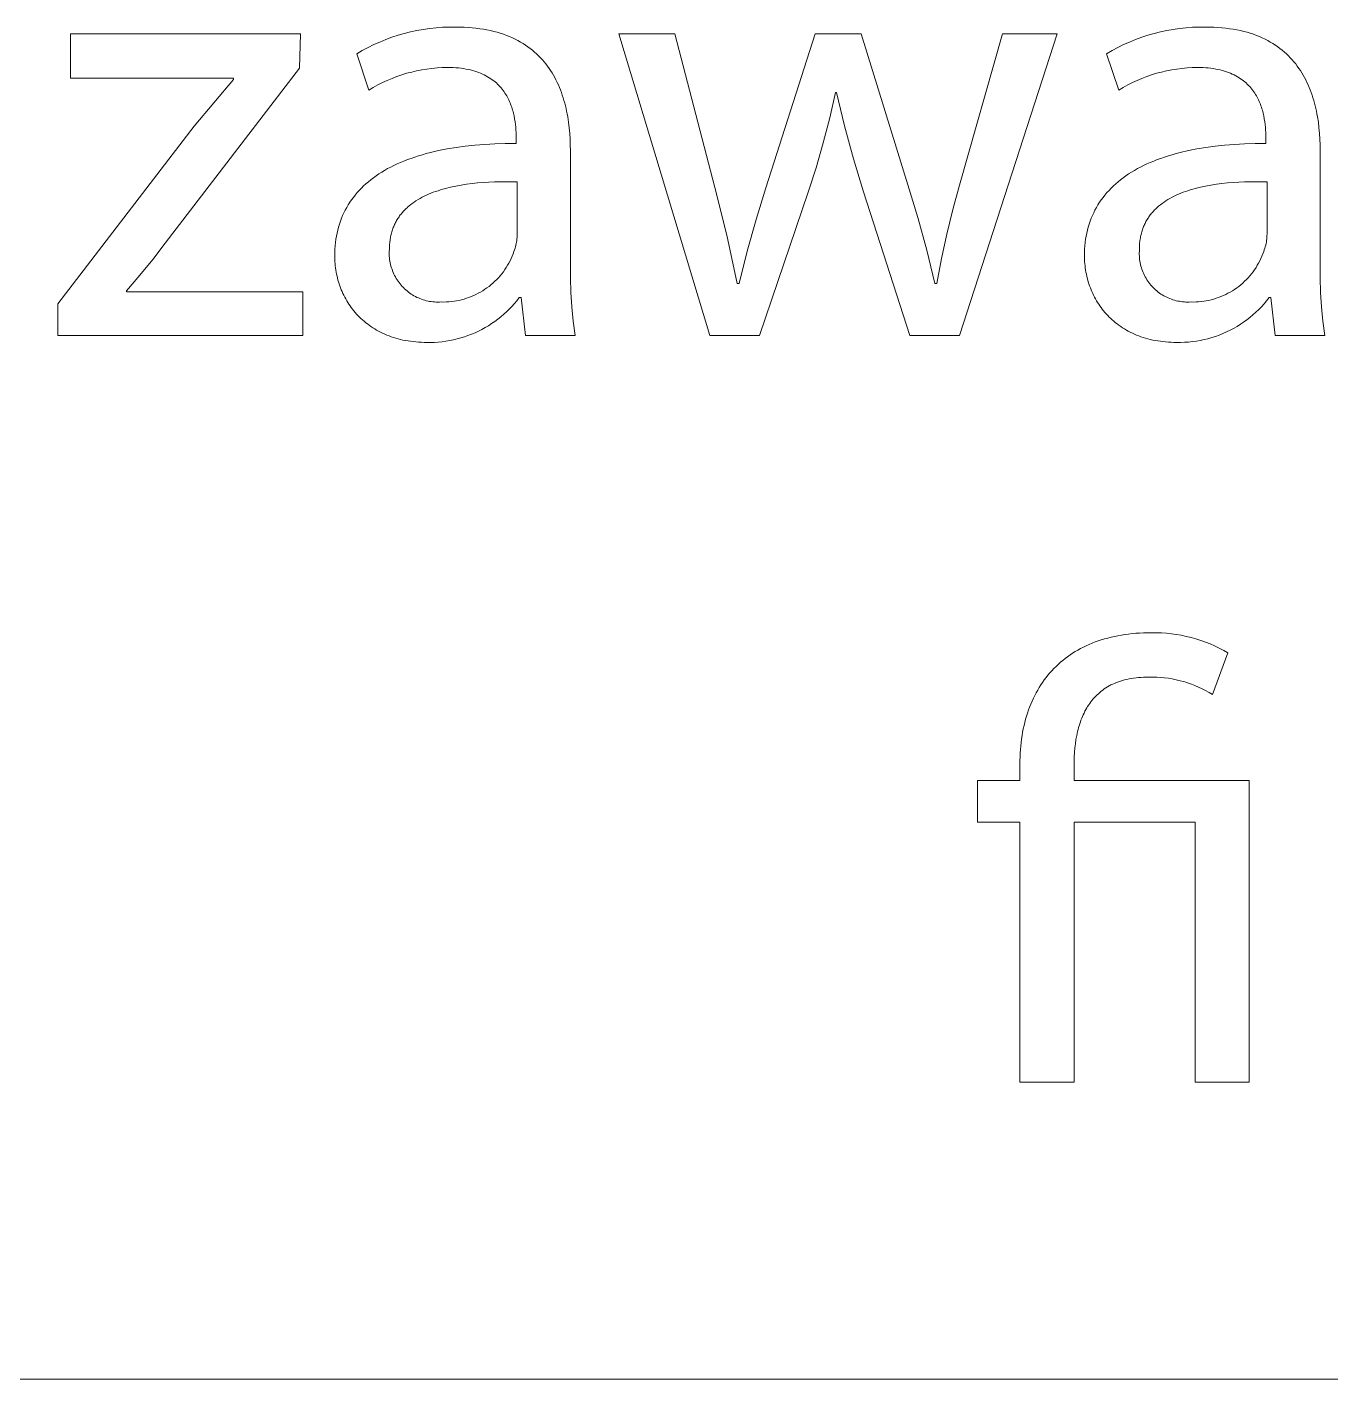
# Model space of a CAD drawing. Header units: millimetres. Extents: x 4001 to 9794, y -321 to 3726.
# Drawn here: x 8173.6 to 8295, y -321.4 to -195.6 of the extents above; entities that cross this region are included whole.
import ezdxf

# ---------------------------------------------------------------- set-up
doc = ezdxf.new("R2010")
doc.units = ezdxf.units.MM
doc.header["$MEASUREMENT"] = 0
doc.layers.add('Domyślny', color=7, linetype='Continuous', true_color=0x000000)

msp = doc.modelspace()

# ---------------------------------------------------------------- linework, layer by layer
at = {"layer": 'Domyślny', "color": 18, "lineweight": 15, "true_color": 0x000000}
for p, q in [((8208.73, -196.23), (8209.31, -196.09)), ((8209.31, -196.09), (8209.9, -195.96)), ((8209.9, -195.96), (8210.5, -195.85)), ((8210.5, -195.85), (8211.1, -195.77)), ((8211.1, -195.77), (8211.7, -195.7)), ((8211.7, -195.7), (8212.3, -195.66)), ((8212.3, -195.66), (8212.9, -195.64)), ((8212.9, -195.64), (8213.5, -195.64)), ((8213.5, -195.64), (8213.9, -195.64)), ((8213.9, -195.64), (8214.29, -195.65)), ((8214.29, -195.65), (8214.67, -195.67)), ((8214.67, -195.67), (8215.04, -195.7)), ((8215.04, -195.7), (8215.4, -195.74)), ((8215.4, -195.74), (8215.75, -195.79)), ((8215.75, -195.79), (8216.09, -195.84)), ((8216.09, -195.84), (8216.42, -195.9)), ((8216.42, -195.9), (8216.75, -195.97)), ((8216.75, -195.97), (8217.06, -196.04)), ((8217.06, -196.04), (8217.37, -196.12)), ((8217.37, -196.12), (8217.67, -196.21)), ((8278.51, -196.24), (8279.1, -196.09)), ((8279.1, -196.09), (8279.69, -195.96)), ((8279.69, -195.96), (8280.29, -195.86)), ((8280.29, -195.86), (8280.89, -195.77)), ((8280.89, -195.77), (8281.49, -195.71)), ((8281.49, -195.71), (8282.09, -195.66)), ((8282.09, -195.66), (8282.69, -195.64)), ((8282.69, -195.64), (8283.3, -195.64)), ((8283.3, -195.64), (8283.7, -195.64)), ((8283.7, -195.64), (8284.08, -195.65)), ((8284.08, -195.65), (8284.46, -195.67)), ((8284.46, -195.67), (8284.83, -195.7)), ((8284.83, -195.7), (8285.19, -195.74)), ((8285.19, -195.74), (8285.54, -195.79)), ((8285.54, -195.79), (8285.88, -195.84)), ((8285.88, -195.84), (8286.22, -195.9)), ((8286.22, -195.9), (8286.54, -195.97)), ((8286.54, -195.97), (8286.86, -196.04)), ((8286.86, -196.04), (8287.16, -196.12)), ((8287.16, -196.12), (8287.46, -196.21)), ((8177.67, -200.38), (8177.67, -196.27)), ((8177.67, -196.27), (8199.06, -196.27)), ((8199.06, -196.27), (8198.98, -199.47)), ((8205.36, -197.54), (8205.9, -197.27)), ((8205.9, -197.27), (8206.45, -197.03)), ((8206.45, -197.03), (8207.01, -196.8)), ((8207.01, -196.8), (8207.58, -196.59)), ((8207.58, -196.59), (8208.15, -196.4)), ((8208.15, -196.4), (8208.73, -196.23)), ((8217.67, -196.21), (8217.96, -196.31)), ((8217.96, -196.31), (8218.24, -196.41)), ((8218.24, -196.41), (8218.52, -196.52)), ((8218.52, -196.52), (8218.79, -196.64)), ((8218.79, -196.64), (8219.05, -196.76)), ((8219.05, -196.76), (8219.3, -196.89)), ((8219.3, -196.89), (8219.54, -197.03)), ((8219.54, -197.03), (8219.78, -197.17)), ((8219.78, -197.17), (8220.01, -197.31)), ((8220.01, -197.31), (8220.23, -197.47)), ((8237.17, -224.34), (8228.7, -196.27)), ((8228.7, -196.27), (8233.91, -196.27)), ((8233.91, -196.27), (8237.63, -210.55)), ((8242.38, -210.59), (8246.97, -196.27)), ((8246.97, -196.27), (8251.25, -196.27)), ((8251.25, -196.27), (8255.61, -210.32)), ((8260.41, -210.36), (8264.42, -196.27)), ((8269.48, -196.27), (8260.41, -224.34)), ((8264.42, -196.27), (8269.48, -196.27)), ((8275.14, -197.54), (8275.68, -197.27)), ((8275.68, -197.27), (8276.23, -197.03)), ((8276.23, -197.03), (8276.79, -196.8)), ((8276.79, -196.8), (8277.36, -196.59)), ((8277.36, -196.59), (8277.93, -196.4)), ((8277.93, -196.4), (8278.51, -196.24)), ((8287.46, -196.21), (8287.75, -196.31)), ((8287.75, -196.31), (8288.04, -196.41)), ((8288.04, -196.41), (8288.31, -196.52)), ((8288.31, -196.52), (8288.58, -196.64)), ((8288.58, -196.64), (8288.84, -196.76)), ((8288.84, -196.76), (8289.09, -196.89)), ((8289.09, -196.89), (8289.33, -197.03)), ((8289.33, -197.03), (8289.57, -197.17)), ((8289.57, -197.17), (8289.8, -197.31)), ((8289.8, -197.31), (8290.02, -197.47)), ((8204.3, -198.12), (8204.82, -197.82)), ((8205.44, -201.5), (8204.3, -198.12)), ((8204.82, -197.82), (8205.36, -197.54)), ((8220.23, -197.47), (8220.44, -197.62)), ((8220.44, -197.62), (8220.65, -197.79)), ((8220.65, -197.79), (8220.85, -197.96)), ((8220.85, -197.96), (8221.04, -198.13)), ((8221.04, -198.13), (8221.23, -198.31)), ((8221.23, -198.31), (8221.41, -198.49)), ((8221.41, -198.49), (8221.58, -198.68)), ((8221.58, -198.68), (8221.75, -198.87)), ((8274.08, -198.12), (8274.6, -197.82)), ((8275.24, -201.5), (8274.08, -198.12)), ((8274.6, -197.82), (8275.14, -197.54)), ((8290.02, -197.47), (8290.23, -197.62)), ((8290.23, -197.62), (8290.44, -197.79)), ((8290.44, -197.79), (8290.64, -197.96)), ((8290.64, -197.96), (8290.83, -198.13)), ((8290.83, -198.13), (8291.02, -198.31)), ((8291.02, -198.31), (8291.19, -198.49)), ((8291.19, -198.49), (8291.37, -198.68)), ((8291.37, -198.68), (8291.53, -198.87)), ((8198.98, -199.47), (8186.48, -215.75)), ((8208.95, -199.94), (8208.49, -200.08)), ((8209.42, -199.82), (8208.95, -199.94)), ((8209.88, -199.71), (8209.42, -199.82)), ((8210.36, -199.62), (8209.88, -199.71)), ((8210.83, -199.54), (8210.36, -199.62)), ((8211.31, -199.48), (8210.83, -199.54)), ((8211.79, -199.44), (8211.31, -199.48)), ((8212.27, -199.41), (8211.79, -199.44)), ((8212.75, -199.4), (8212.27, -199.41)), ((8213.02, -199.4), (8212.75, -199.4)), ((8213.28, -199.41), (8213.02, -199.4)), ((8213.53, -199.42), (8213.28, -199.41)), ((8213.77, -199.44), (8213.53, -199.42)), ((8214.01, -199.47), (8213.77, -199.44)), ((8214.24, -199.5), (8214.01, -199.47)), ((8214.46, -199.54), (8214.24, -199.5)), ((8214.68, -199.58), (8214.46, -199.54)), ((8214.89, -199.63), (8214.68, -199.58)), ((8215.09, -199.68), (8214.89, -199.63)), ((8215.29, -199.74), (8215.09, -199.68)), ((8215.48, -199.8), (8215.29, -199.74)), ((8215.66, -199.86), (8215.48, -199.8)), ((8215.84, -199.93), (8215.66, -199.86)), ((8216.01, -200.01), (8215.84, -199.93)), ((8221.75, -198.87), (8221.91, -199.07)), ((8221.91, -199.07), (8222.06, -199.27)), ((8222.06, -199.27), (8222.21, -199.48)), ((8222.21, -199.48), (8222.35, -199.69)), ((8222.35, -199.69), (8222.48, -199.9)), ((8222.48, -199.9), (8222.61, -200.12)), ((8278.75, -199.94), (8278.28, -200.08)), ((8279.21, -199.82), (8278.75, -199.94)), ((8279.68, -199.71), (8279.21, -199.82)), ((8280.15, -199.61), (8279.68, -199.71)), ((8280.63, -199.54), (8280.15, -199.61)), ((8281.1, -199.48), (8280.63, -199.54)), ((8281.58, -199.43), (8281.1, -199.48)), ((8282.06, -199.41), (8281.58, -199.43)), ((8282.55, -199.4), (8282.06, -199.41)), ((8282.81, -199.4), (8282.55, -199.4)), ((8283.07, -199.41), (8282.81, -199.4)), ((8283.32, -199.42), (8283.07, -199.41)), ((8283.56, -199.44), (8283.32, -199.42)), ((8283.8, -199.47), (8283.56, -199.44)), ((8284.03, -199.5), (8283.8, -199.47)), ((8284.25, -199.54), (8284.03, -199.5)), ((8284.46, -199.58), (8284.25, -199.54)), ((8284.67, -199.63), (8284.46, -199.58)), ((8284.88, -199.68), (8284.67, -199.63)), ((8285.07, -199.74), (8284.88, -199.68)), ((8285.26, -199.8), (8285.07, -199.74)), ((8285.44, -199.86), (8285.26, -199.8)), ((8285.62, -199.93), (8285.44, -199.86)), ((8285.79, -200.01), (8285.62, -199.93)), ((8291.53, -198.87), (8291.69, -199.07)), ((8291.69, -199.07), (8291.84, -199.27)), ((8291.84, -199.27), (8291.99, -199.48)), ((8291.99, -199.48), (8292.13, -199.69)), ((8292.13, -199.69), (8292.27, -199.9)), ((8292.27, -199.9), (8292.39, -200.12)), ((8192.85, -200.38), (8177.67, -200.38)), ((8189.18, -204.87), (8192.85, -200.51)), ((8192.85, -200.51), (8192.85, -200.38)), ((8206.28, -201.02), (8205.85, -201.25)), ((8206.71, -200.8), (8206.28, -201.02)), ((8207.14, -200.6), (8206.71, -200.8)), ((8207.59, -200.41), (8207.14, -200.6)), ((8208.04, -200.24), (8207.59, -200.41)), ((8208.49, -200.08), (8208.04, -200.24)), ((8216.17, -200.09), (8216.01, -200.01)), ((8216.33, -200.17), (8216.17, -200.09)), ((8216.49, -200.26), (8216.33, -200.17)), ((8216.64, -200.35), (8216.49, -200.26)), ((8216.78, -200.44), (8216.64, -200.35)), ((8216.92, -200.54), (8216.78, -200.44)), ((8217.05, -200.63), (8216.92, -200.54)), ((8217.18, -200.74), (8217.05, -200.63)), ((8217.3, -200.84), (8217.18, -200.74)), ((8217.41, -200.95), (8217.3, -200.84)), ((8217.53, -201.06), (8217.41, -200.95)), ((8217.63, -201.18), (8217.53, -201.06)), ((8217.74, -201.29), (8217.63, -201.18)), ((8222.61, -200.12), (8222.73, -200.34)), ((8222.73, -200.34), (8222.85, -200.56)), ((8222.85, -200.56), (8222.96, -200.79)), ((8222.96, -200.79), (8223.07, -201.02)), ((8223.07, -201.02), (8223.17, -201.25)), ((8276.07, -201.02), (8275.65, -201.25)), ((8276.5, -200.8), (8276.07, -201.02)), ((8276.94, -200.6), (8276.5, -200.8)), ((8277.38, -200.41), (8276.94, -200.6)), ((8277.83, -200.24), (8277.38, -200.41)), ((8278.28, -200.08), (8277.83, -200.24)), ((8285.96, -200.09), (8285.79, -200.01)), ((8286.12, -200.17), (8285.96, -200.09)), ((8286.27, -200.26), (8286.12, -200.17)), ((8286.42, -200.35), (8286.27, -200.26)), ((8286.56, -200.44), (8286.42, -200.35)), ((8286.7, -200.54), (8286.56, -200.44)), ((8286.83, -200.63), (8286.7, -200.54)), ((8286.96, -200.74), (8286.83, -200.63)), ((8287.08, -200.84), (8286.96, -200.74)), ((8287.19, -200.95), (8287.08, -200.84)), ((8287.31, -201.06), (8287.19, -200.95)), ((8287.41, -201.18), (8287.31, -201.06)), ((8287.51, -201.29), (8287.41, -201.18)), ((8292.39, -200.12), (8292.52, -200.34)), ((8292.52, -200.34), (8292.63, -200.56)), ((8292.63, -200.56), (8292.74, -200.79)), ((8292.74, -200.79), (8292.85, -201.02)), ((8292.85, -201.02), (8292.95, -201.25)), ((8205.85, -201.25), (8205.44, -201.5)), ((8217.83, -201.41), (8217.74, -201.29)), ((8217.93, -201.53), (8217.83, -201.41)), ((8218.02, -201.66), (8217.93, -201.53)), ((8218.1, -201.78), (8218.02, -201.66)), ((8218.18, -201.91), (8218.1, -201.78)), ((8218.26, -202.03), (8218.18, -201.91)), ((8218.33, -202.16), (8218.26, -202.03)), ((8218.4, -202.29), (8218.33, -202.16)), ((8218.46, -202.42), (8218.4, -202.29)), ((8218.52, -202.56), (8218.46, -202.42)), ((8223.17, -201.25), (8223.26, -201.49)), ((8223.26, -201.49), (8223.35, -201.73)), ((8223.35, -201.73), (8223.44, -201.97)), ((8223.44, -201.97), (8223.52, -202.21)), ((8223.52, -202.21), (8223.59, -202.46)), ((8223.59, -202.46), (8223.66, -202.71)), ((8248.86, -201.73), (8248.33, -204.08)), ((8248.97, -201.73), (8248.86, -201.73)), ((8249.71, -204.83), (8248.97, -201.73)), ((8275.65, -201.25), (8275.24, -201.5)), ((8287.61, -201.41), (8287.51, -201.29)), ((8287.7, -201.53), (8287.61, -201.41)), ((8287.79, -201.66), (8287.7, -201.53)), ((8287.88, -201.78), (8287.79, -201.66)), ((8287.96, -201.91), (8287.88, -201.78)), ((8288.03, -202.03), (8287.96, -201.91)), ((8288.11, -202.16), (8288.03, -202.03)), ((8288.17, -202.29), (8288.11, -202.16)), ((8288.24, -202.42), (8288.17, -202.29)), ((8288.3, -202.56), (8288.24, -202.42)), ((8292.95, -201.25), (8293.04, -201.49)), ((8293.04, -201.49), (8293.13, -201.73)), ((8293.13, -201.73), (8293.22, -201.97)), ((8293.22, -201.97), (8293.3, -202.21)), ((8293.3, -202.21), (8293.37, -202.46)), ((8293.37, -202.46), (8293.44, -202.71)), ((8218.58, -202.69), (8218.52, -202.56)), ((8218.63, -202.82), (8218.58, -202.69)), ((8218.68, -202.96), (8218.63, -202.82)), ((8218.73, -203.09), (8218.68, -202.96)), ((8218.77, -203.23), (8218.73, -203.09)), ((8218.81, -203.36), (8218.77, -203.23)), ((8218.85, -203.5), (8218.81, -203.36)), ((8218.89, -203.64), (8218.85, -203.5)), ((8218.92, -203.77), (8218.89, -203.64)), ((8223.66, -202.71), (8223.73, -202.96)), ((8223.73, -202.96), (8223.79, -203.21)), ((8223.79, -203.21), (8223.84, -203.47)), ((8223.84, -203.47), (8223.89, -203.72)), ((8223.89, -203.72), (8223.94, -203.98)), ((8288.36, -202.69), (8288.3, -202.56)), ((8288.41, -202.82), (8288.36, -202.69)), ((8288.46, -202.96), (8288.41, -202.82)), ((8288.51, -203.09), (8288.46, -202.96)), ((8288.55, -203.23), (8288.51, -203.09)), ((8288.59, -203.36), (8288.55, -203.23)), ((8288.63, -203.5), (8288.59, -203.36)), ((8288.66, -203.64), (8288.63, -203.5)), ((8288.69, -203.77), (8288.66, -203.64)), ((8293.44, -202.71), (8293.5, -202.96)), ((8293.5, -202.96), (8293.56, -203.21)), ((8293.56, -203.21), (8293.62, -203.47)), ((8293.62, -203.47), (8293.67, -203.72)), ((8293.67, -203.72), (8293.72, -203.98)), ((8176.49, -221.39), (8189.18, -204.87)), ((8218.95, -203.91), (8218.92, -203.77)), ((8219, -204.17), (8218.95, -203.91)), ((8219.04, -204.44), (8219, -204.17)), ((8219.07, -204.7), (8219.04, -204.44)), ((8219.1, -204.95), (8219.07, -204.7)), ((8219.12, -205.2), (8219.1, -204.95)), ((8223.94, -203.98), (8224.02, -204.5)), ((8224.02, -204.5), (8224.08, -205.02)), ((8248.33, -204.08), (8247.73, -206.41)), ((8250.55, -207.91), (8249.71, -204.83)), ((8288.72, -203.91), (8288.69, -203.77)), ((8288.77, -204.17), (8288.72, -203.91)), ((8288.82, -204.44), (8288.77, -204.17)), ((8288.85, -204.7), (8288.82, -204.44)), ((8288.87, -204.95), (8288.85, -204.7)), ((8288.89, -205.2), (8288.87, -204.95)), ((8293.72, -203.98), (8293.8, -204.5)), ((8293.8, -204.5), (8293.86, -205.02)), ((8219.13, -205.44), (8219.12, -205.2)), ((8219.13, -205.68), (8219.13, -205.44)), ((8219.14, -205.9), (8219.13, -205.68)), ((8219.14, -206.48), (8219.14, -205.9)), ((8224.08, -205.02), (8224.13, -205.55)), ((8224.13, -205.55), (8224.16, -206.08)), ((8224.16, -206.08), (8224.18, -206.6)), ((8288.9, -205.44), (8288.89, -205.2)), ((8288.91, -205.68), (8288.9, -205.44)), ((8288.91, -205.9), (8288.91, -205.68)), ((8288.91, -206.48), (8288.91, -205.9)), ((8293.86, -205.02), (8293.91, -205.55)), ((8293.91, -205.55), (8293.94, -206.08)), ((8293.94, -206.08), (8293.96, -206.6)), ((8210.42, -207.51), (8210.78, -207.41)), ((8210.78, -207.41), (8211.16, -207.31)), ((8211.16, -207.31), (8211.93, -207.13)), ((8211.93, -207.13), (8212.72, -206.97)), ((8212.72, -206.97), (8213.55, -206.84)), ((8213.55, -206.84), (8214.41, -206.72)), ((8214.41, -206.72), (8215.3, -206.63)), ((8215.3, -206.63), (8216.22, -206.56)), ((8216.22, -206.56), (8217.16, -206.51)), ((8217.16, -206.51), (8218.13, -206.48)), ((8218.13, -206.48), (8219.14, -206.48)), ((8224.18, -206.6), (8224.19, -207.13)), ((8224.19, -207.13), (8224.19, -217.63)), ((8247.73, -206.41), (8247.07, -208.72)), ((8280.19, -207.51), (8280.56, -207.41)), ((8280.56, -207.41), (8280.93, -207.31)), ((8280.93, -207.31), (8281.7, -207.13)), ((8281.7, -207.13), (8282.5, -206.97)), ((8282.5, -206.97), (8283.33, -206.84)), ((8283.33, -206.84), (8284.19, -206.72)), ((8284.19, -206.72), (8285.07, -206.63)), ((8285.07, -206.63), (8285.99, -206.56)), ((8285.99, -206.56), (8286.94, -206.51)), ((8286.94, -206.51), (8287.91, -206.48)), ((8287.91, -206.48), (8288.91, -206.48)), ((8293.96, -206.6), (8293.97, -207.13)), ((8293.97, -207.13), (8293.97, -217.63)), ((8207.18, -208.81), (8207.47, -208.66)), ((8207.47, -208.66), (8207.77, -208.51)), ((8207.77, -208.51), (8208.07, -208.37)), ((8208.07, -208.37), (8208.39, -208.23)), ((8208.39, -208.23), (8208.7, -208.1)), ((8208.7, -208.1), (8209.03, -207.97)), ((8209.03, -207.97), (8209.37, -207.85)), ((8209.37, -207.85), (8209.71, -207.73)), ((8209.71, -207.73), (8210.06, -207.61)), ((8210.06, -207.61), (8210.42, -207.51)), ((8247.07, -208.72), (8246.33, -211.01)), ((8251.48, -210.95), (8250.55, -207.91)), ((8276.96, -208.81), (8277.25, -208.66)), ((8277.25, -208.66), (8277.54, -208.51)), ((8277.54, -208.51), (8277.85, -208.37)), ((8277.85, -208.37), (8278.16, -208.23)), ((8278.16, -208.23), (8278.48, -208.1)), ((8278.48, -208.1), (8278.81, -207.97)), ((8278.81, -207.97), (8279.14, -207.85)), ((8279.14, -207.85), (8279.49, -207.73)), ((8279.49, -207.73), (8279.84, -207.61)), ((8279.84, -207.61), (8280.19, -207.51)), ((8205.39, -210.03), (8205.62, -209.84)), ((8205.62, -209.84), (8205.86, -209.65)), ((8205.86, -209.65), (8206.11, -209.48)), ((8206.11, -209.48), (8206.37, -209.3)), ((8206.37, -209.3), (8206.63, -209.13)), ((8206.63, -209.13), (8206.9, -208.97)), ((8206.9, -208.97), (8207.18, -208.81)), ((8218.2, -210.02), (8217.14, -210.04)), ((8219.25, -210.03), (8218.2, -210.02)), ((8275.16, -210.03), (8275.4, -209.84)), ((8275.4, -209.84), (8275.64, -209.65)), ((8275.64, -209.65), (8275.89, -209.48)), ((8275.89, -209.48), (8276.14, -209.3)), ((8276.14, -209.3), (8276.41, -209.13)), ((8276.41, -209.13), (8276.68, -208.97)), ((8276.68, -208.97), (8276.96, -208.81)), ((8287.98, -210.02), (8286.92, -210.04)), ((8289.03, -210.03), (8287.98, -210.02)), ((8203.99, -211.48), (8204.16, -211.26)), ((8204.16, -211.26), (8204.35, -211.04)), ((8204.35, -211.04), (8204.54, -210.83)), ((8204.54, -210.83), (8204.74, -210.62)), ((8204.74, -210.62), (8204.95, -210.42)), ((8204.95, -210.42), (8205.16, -210.22)), ((8205.16, -210.22), (8205.39, -210.03)), ((8210.79, -211.28), (8210.59, -211.37)), ((8211, -211.18), (8210.79, -211.28)), ((8211.21, -211.1), (8211, -211.18)), ((8211.43, -211.01), (8211.21, -211.1)), ((8211.65, -210.93), (8211.43, -211.01)), ((8211.87, -210.86), (8211.65, -210.93)), ((8212.1, -210.79), (8211.87, -210.86)), ((8212.33, -210.72), (8212.1, -210.79)), ((8212.56, -210.65), (8212.33, -210.72)), ((8213.04, -210.54), (8212.56, -210.65)), ((8213.52, -210.43), (8213.04, -210.54)), ((8214.02, -210.34), (8213.52, -210.43)), ((8214.53, -210.26), (8214.02, -210.34)), ((8215.04, -210.2), (8214.53, -210.26)), ((8215.56, -210.14), (8215.04, -210.2)), ((8216.08, -210.1), (8215.56, -210.14)), ((8216.61, -210.06), (8216.08, -210.1)), ((8217.14, -210.04), (8216.61, -210.06)), ((8219.25, -214.89), (8219.25, -210.03)), ((8237.63, -210.55), (8238.74, -215)), ((8241.48, -213.53), (8242.38, -210.59)), ((8246.33, -211.01), (8241.8, -224.34)), ((8255.78, -224.34), (8251.48, -210.95)), ((8255.61, -210.32), (8256.52, -213.35)), ((8259.78, -212.61), (8260.41, -210.36)), ((8273.76, -211.48), (8273.94, -211.26)), ((8273.94, -211.26), (8274.12, -211.04)), ((8274.12, -211.04), (8274.32, -210.83)), ((8274.32, -210.83), (8274.52, -210.62)), ((8274.52, -210.62), (8274.72, -210.42)), ((8274.72, -210.42), (8274.94, -210.22)), ((8274.94, -210.22), (8275.16, -210.03)), ((8280.58, -211.28), (8280.38, -211.37)), ((8280.78, -211.18), (8280.58, -211.28)), ((8281, -211.1), (8280.78, -211.18)), ((8281.21, -211.01), (8281, -211.1)), ((8281.43, -210.93), (8281.21, -211.01)), ((8281.65, -210.86), (8281.43, -210.93)), ((8281.88, -210.79), (8281.65, -210.86)), ((8282.11, -210.72), (8281.88, -210.79)), ((8282.34, -210.65), (8282.11, -210.72)), ((8282.82, -210.54), (8282.34, -210.65)), ((8283.3, -210.43), (8282.82, -210.54)), ((8283.8, -210.34), (8283.3, -210.43)), ((8284.31, -210.26), (8283.8, -210.34)), ((8284.82, -210.2), (8284.31, -210.26)), ((8285.34, -210.14), (8284.82, -210.2)), ((8285.86, -210.1), (8285.34, -210.14)), ((8286.39, -210.06), (8285.86, -210.1)), ((8286.92, -210.04), (8286.39, -210.06)), ((8289.03, -214.89), (8289.03, -210.03)), ((8203.24, -212.66), (8203.37, -212.42)), ((8203.37, -212.42), (8203.51, -212.18)), ((8203.51, -212.18), (8203.66, -211.94)), ((8203.66, -211.94), (8203.82, -211.71)), ((8203.82, -211.71), (8203.99, -211.48)), ((8208.91, -212.51), (8208.84, -212.58)), ((8208.99, -212.44), (8208.91, -212.51)), ((8209.07, -212.37), (8208.99, -212.44)), ((8209.14, -212.3), (8209.07, -212.37)), ((8209.22, -212.23), (8209.14, -212.3)), ((8209.31, -212.17), (8209.22, -212.23)), ((8209.47, -212.04), (8209.31, -212.17)), ((8209.65, -211.92), (8209.47, -212.04)), ((8209.82, -211.8), (8209.65, -211.92)), ((8210.01, -211.69), (8209.82, -211.8)), ((8210.2, -211.58), (8210.01, -211.69)), ((8210.39, -211.47), (8210.2, -211.58)), ((8210.59, -211.37), (8210.39, -211.47)), ((8273.01, -212.66), (8273.15, -212.42)), ((8273.15, -212.42), (8273.29, -212.18)), ((8273.29, -212.18), (8273.44, -211.94)), ((8273.44, -211.94), (8273.6, -211.71)), ((8273.6, -211.71), (8273.76, -211.48)), ((8278.7, -212.51), (8278.63, -212.58)), ((8278.78, -212.44), (8278.7, -212.51)), ((8278.86, -212.37), (8278.78, -212.44)), ((8278.93, -212.3), (8278.86, -212.37)), ((8279.01, -212.23), (8278.93, -212.3)), ((8279.1, -212.17), (8279.01, -212.23)), ((8279.26, -212.04), (8279.1, -212.17)), ((8279.44, -211.92), (8279.26, -212.04)), ((8279.61, -211.8), (8279.44, -211.92)), ((8279.8, -211.69), (8279.61, -211.8)), ((8279.98, -211.58), (8279.8, -211.69)), ((8280.18, -211.47), (8279.98, -211.58)), ((8280.38, -211.37), (8280.18, -211.47)), ((8202.7, -213.96), (8202.79, -213.7)), ((8202.79, -213.7), (8202.89, -213.43)), ((8202.89, -213.43), (8202.99, -213.17)), ((8202.99, -213.17), (8203.11, -212.91)), ((8203.11, -212.91), (8203.24, -212.66)), ((8207.97, -213.72), (8207.92, -213.81)), ((8208.02, -213.63), (8207.97, -213.72)), ((8208.07, -213.54), (8208.02, -213.63)), ((8208.13, -213.45), (8208.07, -213.54)), ((8208.18, -213.37), (8208.13, -213.45)), ((8208.24, -213.28), (8208.18, -213.37)), ((8208.3, -213.2), (8208.24, -213.28)), ((8208.36, -213.12), (8208.3, -213.2)), ((8208.43, -213.04), (8208.36, -213.12)), ((8208.49, -212.96), (8208.43, -213.04)), ((8208.56, -212.88), (8208.49, -212.96)), ((8208.62, -212.8), (8208.56, -212.88)), ((8208.69, -212.73), (8208.62, -212.8)), ((8208.77, -212.65), (8208.69, -212.73)), ((8208.84, -212.58), (8208.77, -212.65)), ((8240.65, -216.49), (8241.48, -213.53)), ((8256.52, -213.35), (8257.35, -216.4)), ((8259.22, -214.89), (8259.78, -212.61)), ((8272.47, -213.96), (8272.56, -213.7)), ((8272.56, -213.7), (8272.66, -213.43)), ((8272.66, -213.43), (8272.77, -213.17)), ((8272.77, -213.17), (8272.89, -212.91)), ((8272.89, -212.91), (8273.01, -212.66)), ((8277.76, -213.72), (8277.72, -213.81)), ((8277.81, -213.63), (8277.76, -213.72)), ((8277.87, -213.54), (8277.81, -213.63)), ((8277.92, -213.45), (8277.87, -213.54)), ((8277.98, -213.37), (8277.92, -213.45)), ((8278.03, -213.28), (8277.98, -213.37)), ((8278.09, -213.2), (8278.03, -213.28)), ((8278.16, -213.12), (8278.09, -213.2)), ((8278.22, -213.04), (8278.16, -213.12)), ((8278.28, -212.96), (8278.22, -213.04)), ((8278.35, -212.88), (8278.28, -212.96)), ((8278.42, -212.8), (8278.35, -212.88)), ((8278.49, -212.73), (8278.42, -212.8)), ((8278.56, -212.65), (8278.49, -212.73)), ((8278.63, -212.58), (8278.56, -212.65)), ((8202.42, -215.09), (8202.47, -214.8)), ((8202.47, -214.8), (8202.54, -214.52)), ((8202.54, -214.52), (8202.61, -214.24)), ((8202.61, -214.24), (8202.7, -213.96)), ((8207.49, -215.03), (8207.46, -215.14)), ((8207.51, -214.92), (8207.49, -215.03)), ((8207.54, -214.81), (8207.51, -214.92)), ((8207.57, -214.7), (8207.54, -214.81)), ((8207.6, -214.6), (8207.57, -214.7)), ((8207.63, -214.5), (8207.6, -214.6)), ((8207.67, -214.39), (8207.63, -214.5)), ((8207.71, -214.29), (8207.67, -214.39)), ((8207.75, -214.19), (8207.71, -214.29)), ((8207.79, -214.1), (8207.75, -214.19)), ((8207.83, -214), (8207.79, -214.1)), ((8207.88, -213.91), (8207.83, -214)), ((8207.92, -213.81), (8207.88, -213.91)), ((8219.24, -215.19), (8219.25, -215.04)), ((8219.25, -215.04), (8219.25, -214.89)), ((8238.74, -215), (8239.71, -219.48)), ((8258.72, -217.18), (8259.22, -214.89)), ((8272.19, -215.09), (8272.25, -214.8)), ((8272.25, -214.8), (8272.31, -214.52)), ((8272.31, -214.52), (8272.39, -214.24)), ((8272.39, -214.24), (8272.47, -213.96)), ((8277.28, -215.03), (8277.26, -215.14)), ((8277.31, -214.92), (8277.28, -215.03)), ((8277.33, -214.81), (8277.31, -214.92)), ((8277.36, -214.7), (8277.33, -214.81)), ((8277.39, -214.6), (8277.36, -214.7)), ((8277.43, -214.5), (8277.39, -214.6)), ((8277.46, -214.39), (8277.43, -214.5)), ((8277.5, -214.29), (8277.46, -214.39)), ((8277.54, -214.19), (8277.5, -214.29)), ((8277.58, -214.1), (8277.54, -214.19)), ((8277.62, -214), (8277.58, -214.1)), ((8277.67, -213.91), (8277.62, -214)), ((8277.72, -213.81), (8277.67, -213.91)), ((8289.01, -215.19), (8289.02, -215.04)), ((8289.02, -215.04), (8289.03, -214.89)), ((8186.48, -215.75), (8185.32, -217.26)), ((8202.26, -216.6), (8202.28, -216.29)), ((8202.28, -216.29), (8202.3, -215.98)), ((8202.3, -215.98), (8202.33, -215.68)), ((8202.33, -215.68), (8202.37, -215.38)), ((8202.37, -215.38), (8202.42, -215.09)), ((8207.36, -216.08), (8207.35, -216.21)), ((8207.35, -216.21), (8207.35, -216.33)), ((8207.37, -215.84), (8207.36, -215.96)), ((8207.36, -215.96), (8207.36, -216.08)), ((8207.38, -215.72), (8207.37, -215.84)), ((8207.39, -215.6), (8207.38, -215.72)), ((8207.41, -215.48), (8207.39, -215.6)), ((8207.42, -215.37), (8207.41, -215.48)), ((8207.44, -215.25), (8207.42, -215.37)), ((8207.46, -215.14), (8207.44, -215.25)), ((8218.99, -216.37), (8219.04, -216.22)), ((8219.04, -216.22), (8219.08, -216.08)), ((8219.08, -216.08), (8219.12, -215.93)), ((8219.12, -215.93), (8219.15, -215.78)), ((8219.15, -215.78), (8219.18, -215.64)), ((8219.18, -215.64), (8219.21, -215.49)), ((8219.21, -215.49), (8219.22, -215.34)), ((8219.22, -215.34), (8219.24, -215.19)), ((8272.04, -216.6), (8272.05, -216.29)), ((8272.05, -216.29), (8272.07, -215.98)), ((8272.07, -215.98), (8272.1, -215.68)), ((8272.1, -215.68), (8272.14, -215.38)), ((8272.14, -215.38), (8272.19, -215.09)), ((8277.16, -215.96), (8277.15, -216.08)), ((8277.15, -216.08), (8277.15, -216.21)), ((8277.15, -216.21), (8277.15, -216.33)), ((8277.17, -215.72), (8277.16, -215.84)), ((8277.16, -215.84), (8277.16, -215.96)), ((8277.19, -215.6), (8277.17, -215.72)), ((8277.2, -215.48), (8277.19, -215.6)), ((8277.22, -215.37), (8277.2, -215.48)), ((8277.24, -215.25), (8277.22, -215.37)), ((8277.26, -215.14), (8277.24, -215.25)), ((8288.77, -216.37), (8288.82, -216.22)), ((8288.82, -216.22), (8288.86, -216.08)), ((8288.86, -216.08), (8288.9, -215.93)), ((8288.9, -215.93), (8288.93, -215.78)), ((8288.93, -215.78), (8288.96, -215.64)), ((8288.96, -215.64), (8288.98, -215.49)), ((8288.98, -215.49), (8289, -215.34)), ((8289, -215.34), (8289.01, -215.19)), ((8185.32, -217.26), (8184.12, -218.73)), ((8202.26, -216.91), (8202.26, -216.6)), ((8202.26, -217.1), (8202.26, -216.91)), ((8202.27, -217.29), (8202.26, -217.1)), ((8202.28, -217.48), (8202.27, -217.29)), ((8202.29, -217.67), (8202.28, -217.48)), ((8207.35, -216.33), (8207.34, -216.49)), ((8207.34, -216.49), (8207.34, -216.64)), ((8207.34, -216.64), (8207.34, -216.8)), ((8207.34, -216.8), (8207.34, -216.96)), ((8207.34, -216.96), (8207.36, -217.11)), ((8207.36, -217.11), (8207.37, -217.27)), ((8207.37, -217.27), (8207.4, -217.42)), ((8207.4, -217.42), (8207.42, -217.57)), ((8218.46, -217.6), (8218.57, -217.38)), ((8218.57, -217.38), (8218.68, -217.17)), ((8218.68, -217.17), (8218.77, -216.95)), ((8218.77, -216.95), (8218.86, -216.73)), ((8218.86, -216.73), (8218.94, -216.51)), ((8218.94, -216.51), (8218.99, -216.37)), ((8239.91, -219.48), (8240.65, -216.49)), ((8257.35, -216.4), (8258.1, -219.48)), ((8258.29, -219.48), (8258.72, -217.18)), ((8272.03, -216.91), (8272.04, -216.6)), ((8272.04, -217.1), (8272.03, -216.91)), ((8272.04, -217.29), (8272.04, -217.1)), ((8272.05, -217.48), (8272.04, -217.29)), ((8272.07, -217.67), (8272.05, -217.48)), ((8277.14, -216.49), (8277.13, -216.64)), ((8277.13, -216.64), (8277.13, -216.8)), ((8277.13, -216.8), (8277.14, -216.95)), ((8277.15, -216.33), (8277.14, -216.49)), ((8277.14, -216.95), (8277.15, -217.11)), ((8277.15, -217.11), (8277.17, -217.26)), ((8277.17, -217.26), (8277.19, -217.42)), ((8277.19, -217.42), (8277.21, -217.57)), ((8288.24, -217.6), (8288.35, -217.39)), ((8288.35, -217.39), (8288.45, -217.17)), ((8288.45, -217.17), (8288.55, -216.95)), ((8288.55, -216.95), (8288.64, -216.73)), ((8288.64, -216.73), (8288.72, -216.51)), ((8288.72, -216.51), (8288.77, -216.37)), ((8184.12, -218.73), (8182.88, -220.17)), ((8202.31, -217.86), (8202.29, -217.67)), ((8202.33, -218.05), (8202.31, -217.86)), ((8202.36, -218.24), (8202.33, -218.05)), ((8202.39, -218.43), (8202.36, -218.24)), ((8202.43, -218.61), (8202.39, -218.43)), ((8202.47, -218.8), (8202.43, -218.61)), ((8202.52, -218.98), (8202.47, -218.8)), ((8207.42, -217.57), (8207.46, -217.72)), ((8207.46, -217.72), (8207.49, -217.88)), ((8207.49, -217.88), (8207.54, -218.02)), ((8207.54, -218.02), (8207.59, -218.17)), ((8207.59, -218.17), (8207.64, -218.32)), ((8207.64, -218.32), (8207.7, -218.46)), ((8207.7, -218.46), (8207.76, -218.61)), ((8207.76, -218.61), (8207.83, -218.74)), ((8207.83, -218.74), (8207.9, -218.88)), ((8217.49, -218.95), (8217.65, -218.77)), ((8217.65, -218.77), (8217.8, -218.59)), ((8217.8, -218.59), (8217.95, -218.4)), ((8217.95, -218.4), (8218.09, -218.2)), ((8218.09, -218.2), (8218.22, -218.01)), ((8218.22, -218.01), (8218.34, -217.8)), ((8218.34, -217.8), (8218.46, -217.6)), ((8224.19, -217.63), (8224.19, -218.97)), ((8272.09, -217.86), (8272.07, -217.67)), ((8272.11, -218.05), (8272.09, -217.86)), ((8272.14, -218.24), (8272.11, -218.05)), ((8272.17, -218.43), (8272.14, -218.24)), ((8272.21, -218.61), (8272.17, -218.43)), ((8272.25, -218.8), (8272.21, -218.61)), ((8272.29, -218.98), (8272.25, -218.8)), ((8277.21, -217.57), (8277.25, -217.72)), ((8277.25, -217.72), (8277.28, -217.87)), ((8277.28, -217.87), (8277.33, -218.02)), ((8277.33, -218.02), (8277.38, -218.17)), ((8277.38, -218.17), (8277.43, -218.32)), ((8277.43, -218.32), (8277.49, -218.46)), ((8277.49, -218.46), (8277.55, -218.6)), ((8277.55, -218.6), (8277.62, -218.74)), ((8277.62, -218.74), (8277.69, -218.88)), ((8287.27, -218.95), (8287.43, -218.77)), ((8287.43, -218.77), (8287.58, -218.59)), ((8287.58, -218.59), (8287.72, -218.4)), ((8287.72, -218.4), (8287.86, -218.21)), ((8287.86, -218.21), (8288, -218.01)), ((8288, -218.01), (8288.12, -217.8)), ((8288.12, -217.8), (8288.24, -217.6)), ((8293.97, -217.63), (8293.97, -218.97)), ((8202.56, -219.17), (8202.52, -218.98)), ((8202.62, -219.35), (8202.56, -219.17)), ((8202.67, -219.53), (8202.62, -219.35)), ((8202.74, -219.71), (8202.67, -219.53)), ((8202.8, -219.89), (8202.74, -219.71)), ((8202.87, -220.07), (8202.8, -219.89)), ((8202.95, -220.24), (8202.87, -220.07)), ((8207.9, -218.88), (8207.98, -219.02)), ((8207.98, -219.02), (8208.06, -219.15)), ((8208.06, -219.15), (8208.15, -219.28)), ((8208.15, -219.28), (8208.24, -219.4)), ((8208.24, -219.4), (8208.34, -219.53)), ((8208.34, -219.53), (8208.44, -219.65)), ((8208.44, -219.65), (8208.54, -219.76)), ((8208.54, -219.76), (8208.65, -219.88)), ((8208.65, -219.88), (8208.76, -219.98)), ((8208.76, -219.98), (8208.87, -220.09)), ((8216.03, -220.16), (8216.23, -220.03)), ((8216.23, -220.03), (8216.42, -219.9)), ((8216.42, -219.9), (8216.62, -219.76)), ((8216.62, -219.76), (8216.8, -219.61)), ((8216.8, -219.61), (8216.98, -219.45)), ((8216.98, -219.45), (8217.16, -219.29)), ((8217.16, -219.29), (8217.33, -219.12)), ((8217.33, -219.12), (8217.49, -218.95)), ((8224.19, -218.97), (8224.24, -220.32)), ((8239.71, -219.48), (8239.91, -219.48)), ((8258.1, -219.48), (8258.29, -219.48)), ((8272.34, -219.17), (8272.29, -218.98)), ((8272.39, -219.35), (8272.34, -219.17)), ((8272.45, -219.53), (8272.39, -219.35)), ((8272.51, -219.71), (8272.45, -219.53)), ((8272.58, -219.89), (8272.51, -219.71)), ((8272.65, -220.07), (8272.58, -219.89)), ((8272.72, -220.24), (8272.65, -220.07)), ((8277.69, -218.88), (8277.77, -219.01)), ((8277.77, -219.01), (8277.85, -219.15)), ((8277.85, -219.15), (8277.93, -219.28)), ((8277.93, -219.28), (8278.03, -219.4)), ((8278.03, -219.4), (8278.12, -219.53)), ((8278.12, -219.53), (8278.22, -219.64)), ((8278.22, -219.64), (8278.32, -219.76)), ((8278.32, -219.76), (8278.43, -219.87)), ((8278.43, -219.87), (8278.54, -219.98)), ((8278.54, -219.98), (8278.65, -220.09)), ((8285.81, -220.17), (8286.01, -220.04)), ((8286.01, -220.04), (8286.2, -219.9)), ((8286.2, -219.9), (8286.39, -219.76)), ((8286.39, -219.76), (8286.58, -219.61)), ((8286.58, -219.61), (8286.76, -219.45)), ((8286.76, -219.45), (8286.94, -219.29)), ((8286.94, -219.29), (8287.11, -219.12)), ((8287.11, -219.12), (8287.27, -218.95)), ((8293.97, -218.97), (8294.01, -220.32)), ((8182.88, -220.17), (8182.88, -220.27)), ((8182.88, -220.27), (8199.29, -220.27)), ((8199.29, -220.27), (8199.29, -224.34)), ((8203.02, -220.41), (8202.95, -220.24)), ((8203.11, -220.59), (8203.02, -220.41)), ((8203.19, -220.76), (8203.11, -220.59)), ((8203.28, -220.92), (8203.19, -220.76)), ((8203.38, -221.09), (8203.28, -220.92)), ((8203.48, -221.25), (8203.38, -221.09)), ((8203.58, -221.41), (8203.48, -221.25)), ((8208.87, -220.09), (8208.99, -220.19)), ((8208.99, -220.19), (8209.11, -220.29)), ((8209.11, -220.29), (8209.24, -220.38)), ((8209.24, -220.38), (8209.37, -220.47)), ((8209.37, -220.47), (8209.5, -220.55)), ((8209.5, -220.55), (8209.63, -220.63)), ((8209.63, -220.63), (8209.77, -220.71)), ((8209.77, -220.71), (8209.91, -220.78)), ((8209.91, -220.78), (8210.05, -220.84)), ((8210.05, -220.84), (8210.19, -220.9)), ((8210.19, -220.9), (8210.34, -220.96)), ((8210.34, -220.96), (8210.48, -221.01)), ((8210.48, -221.01), (8210.63, -221.05)), ((8210.63, -221.05), (8210.78, -221.09)), ((8210.78, -221.09), (8210.94, -221.13)), ((8210.94, -221.13), (8211.09, -221.16)), ((8211.09, -221.16), (8211.24, -221.18)), ((8211.24, -221.18), (8211.4, -221.2)), ((8211.4, -221.2), (8211.55, -221.21)), ((8211.55, -221.21), (8211.71, -221.22)), ((8211.71, -221.22), (8211.86, -221.22)), ((8211.86, -221.22), (8212.02, -221.22)), ((8212.02, -221.22), (8212.17, -221.21)), ((8212.17, -221.21), (8212.41, -221.22)), ((8212.41, -221.22), (8212.65, -221.21)), ((8212.65, -221.21), (8212.89, -221.19)), ((8212.89, -221.19), (8213.12, -221.17)), ((8213.12, -221.17), (8213.36, -221.14)), ((8213.36, -221.14), (8213.6, -221.1)), ((8213.6, -221.1), (8213.83, -221.06)), ((8213.83, -221.06), (8214.06, -221)), ((8214.06, -221), (8214.29, -220.94)), ((8214.29, -220.94), (8214.52, -220.87)), ((8214.52, -220.87), (8214.75, -220.79)), ((8214.75, -220.79), (8214.97, -220.7)), ((8214.97, -220.7), (8215.19, -220.61)), ((8215.19, -220.61), (8215.4, -220.51)), ((8215.4, -220.51), (8215.62, -220.4)), ((8215.62, -220.4), (8215.82, -220.29)), ((8215.82, -220.29), (8216.03, -220.16)), ((8219.21, -221.09), (8218.98, -221.36)), ((8219.43, -220.81), (8219.21, -221.09)), ((8219.6, -220.81), (8219.43, -220.81)), ((8220, -224.34), (8219.6, -220.81)), ((8224.24, -220.32), (8224.33, -221.66)), ((8272.8, -220.41), (8272.72, -220.24)), ((8272.88, -220.59), (8272.8, -220.41)), ((8272.97, -220.76), (8272.88, -220.59)), ((8273.06, -220.92), (8272.97, -220.76)), ((8273.15, -221.09), (8273.06, -220.92)), ((8273.25, -221.25), (8273.15, -221.09)), ((8273.36, -221.41), (8273.25, -221.25)), ((8278.65, -220.09), (8278.77, -220.19)), ((8278.77, -220.19), (8278.89, -220.29)), ((8278.89, -220.29), (8279.02, -220.38)), ((8279.02, -220.38), (8279.15, -220.47)), ((8279.15, -220.47), (8279.28, -220.55)), ((8279.28, -220.55), (8279.41, -220.63)), ((8279.41, -220.63), (8279.55, -220.7)), ((8279.55, -220.7), (8279.69, -220.77)), ((8279.69, -220.77), (8279.83, -220.84)), ((8279.83, -220.84), (8279.97, -220.9)), ((8279.97, -220.9), (8280.12, -220.95)), ((8280.12, -220.95), (8280.26, -221)), ((8280.26, -221), (8280.41, -221.05)), ((8280.41, -221.05), (8280.56, -221.09)), ((8280.56, -221.09), (8280.71, -221.13)), ((8280.71, -221.13), (8280.87, -221.15)), ((8280.87, -221.15), (8281.02, -221.18)), ((8281.02, -221.18), (8281.17, -221.2)), ((8281.17, -221.2), (8281.33, -221.21)), ((8281.33, -221.21), (8281.48, -221.22)), ((8281.48, -221.22), (8281.64, -221.22)), ((8281.64, -221.22), (8281.79, -221.22)), ((8281.79, -221.22), (8281.95, -221.21)), ((8281.95, -221.21), (8282.19, -221.22)), ((8282.19, -221.22), (8282.43, -221.21)), ((8282.43, -221.21), (8282.66, -221.2)), ((8282.66, -221.2), (8282.9, -221.17)), ((8282.9, -221.17), (8283.14, -221.14)), ((8283.14, -221.14), (8283.37, -221.1)), ((8283.37, -221.1), (8283.61, -221.06)), ((8283.61, -221.06), (8283.84, -221)), ((8283.84, -221), (8284.07, -220.94)), ((8284.07, -220.94), (8284.3, -220.87)), ((8284.3, -220.87), (8284.52, -220.79)), ((8284.52, -220.79), (8284.74, -220.71)), ((8284.74, -220.71), (8284.96, -220.61)), ((8284.96, -220.61), (8285.18, -220.51)), ((8285.18, -220.51), (8285.39, -220.4)), ((8285.39, -220.4), (8285.6, -220.29)), ((8285.6, -220.29), (8285.81, -220.17)), ((8288.99, -221.1), (8288.76, -221.38)), ((8289.22, -220.81), (8288.99, -221.1)), ((8289.37, -220.81), (8289.22, -220.81)), ((8289.78, -224.34), (8289.37, -220.81)), ((8294.01, -220.32), (8294.1, -221.66)), ((8176.49, -224.34), (8176.49, -221.39)), ((8203.69, -221.57), (8203.58, -221.41)), ((8203.8, -221.73), (8203.69, -221.57)), ((8203.92, -221.88), (8203.8, -221.73)), ((8204.04, -222.03), (8203.92, -221.88)), ((8204.16, -222.18), (8204.04, -222.03)), ((8204.29, -222.33), (8204.16, -222.18)), ((8204.42, -222.47), (8204.29, -222.33)), ((8204.56, -222.61), (8204.42, -222.47)), ((8217.72, -222.59), (8217.44, -222.81)), ((8217.99, -222.36), (8217.72, -222.59)), ((8218.25, -222.13), (8217.99, -222.36)), ((8218.5, -221.88), (8218.25, -222.13)), ((8218.75, -221.62), (8218.5, -221.88)), ((8218.98, -221.36), (8218.75, -221.62)), ((8224.33, -221.66), (8224.46, -223)), ((8273.47, -221.57), (8273.36, -221.41)), ((8273.58, -221.73), (8273.47, -221.57)), ((8273.69, -221.88), (8273.58, -221.73)), ((8273.81, -222.03), (8273.69, -221.88)), ((8273.94, -222.18), (8273.81, -222.03)), ((8274.07, -222.33), (8273.94, -222.18)), ((8274.2, -222.47), (8274.07, -222.33)), ((8274.34, -222.61), (8274.2, -222.47)), ((8287.71, -222.41), (8287.43, -222.65)), ((8287.99, -222.17), (8287.71, -222.41)), ((8288.25, -221.91), (8287.99, -222.17)), ((8288.51, -221.65), (8288.25, -221.91)), ((8288.76, -221.38), (8288.51, -221.65)), ((8294.1, -221.66), (8294.23, -223)), ((8204.7, -222.75), (8204.56, -222.61)), ((8204.85, -222.88), (8204.7, -222.75)), ((8205, -223.01), (8204.85, -222.88)), ((8205.15, -223.14), (8205, -223.01)), ((8205.31, -223.26), (8205.15, -223.14)), ((8205.47, -223.38), (8205.31, -223.26)), ((8205.63, -223.5), (8205.47, -223.38)), ((8205.8, -223.61), (8205.63, -223.5)), ((8205.98, -223.72), (8205.8, -223.61)), ((8206.16, -223.82), (8205.98, -223.72)), ((8206.34, -223.93), (8206.16, -223.82)), ((8215.95, -223.77), (8215.64, -223.93)), ((8216.26, -223.6), (8215.95, -223.77)), ((8216.57, -223.42), (8216.26, -223.6)), ((8216.86, -223.22), (8216.57, -223.42)), ((8217.15, -223.02), (8216.86, -223.22)), ((8217.44, -222.81), (8217.15, -223.02)), ((8224.46, -223), (8224.63, -224.34)), ((8274.48, -222.75), (8274.34, -222.61)), ((8274.62, -222.88), (8274.48, -222.75)), ((8274.77, -223.01), (8274.62, -222.88)), ((8274.92, -223.14), (8274.77, -223.01)), ((8275.08, -223.26), (8274.92, -223.14)), ((8275.24, -223.38), (8275.08, -223.26)), ((8275.41, -223.5), (8275.24, -223.38)), ((8275.58, -223.61), (8275.41, -223.5)), ((8275.75, -223.72), (8275.58, -223.61)), ((8275.93, -223.82), (8275.75, -223.72)), ((8276.11, -223.93), (8275.93, -223.82)), ((8285.58, -223.84), (8285.25, -224)), ((8285.91, -223.67), (8285.58, -223.84)), ((8286.23, -223.49), (8285.91, -223.67)), ((8286.54, -223.29), (8286.23, -223.49)), ((8286.84, -223.09), (8286.54, -223.29)), ((8287.14, -222.87), (8286.84, -223.09)), ((8287.43, -222.65), (8287.14, -222.87)), ((8294.23, -223), (8294.41, -224.34)), ((8199.29, -224.34), (8176.49, -224.34)), ((8206.52, -224.02), (8206.34, -223.93)), ((8206.71, -224.12), (8206.52, -224.02)), ((8206.91, -224.2), (8206.71, -224.12)), ((8207.11, -224.29), (8206.91, -224.2)), ((8207.31, -224.37), (8207.11, -224.29)), ((8207.52, -224.44), (8207.31, -224.37)), ((8207.73, -224.51), (8207.52, -224.44)), ((8207.94, -224.58), (8207.73, -224.51)), ((8208.16, -224.64), (8207.94, -224.58)), ((8208.39, -224.7), (8208.16, -224.64)), ((8208.61, -224.75), (8208.39, -224.7)), ((8208.84, -224.8), (8208.61, -224.75)), ((8209.08, -224.84), (8208.84, -224.8)), ((8209.32, -224.87), (8209.08, -224.84)), ((8209.56, -224.9), (8209.32, -224.87)), ((8209.81, -224.93), (8209.56, -224.9)), ((8210.06, -224.95), (8209.81, -224.93)), ((8210.32, -224.96), (8210.06, -224.95)), ((8210.58, -224.97), (8210.32, -224.96)), ((8210.84, -224.98), (8210.58, -224.97)), ((8211.2, -224.98), (8210.84, -224.98)), ((8211.55, -224.97), (8211.2, -224.98)), ((8211.9, -224.94), (8211.55, -224.97)), ((8212.25, -224.91), (8211.9, -224.94)), ((8212.61, -224.86), (8212.25, -224.91)), ((8212.95, -224.81), (8212.61, -224.86)), ((8213.3, -224.74), (8212.95, -224.81)), ((8213.65, -224.65), (8213.3, -224.74)), ((8213.99, -224.56), (8213.65, -224.65)), ((8214.32, -224.46), (8213.99, -224.56)), ((8214.66, -224.34), (8214.32, -224.46)), ((8214.99, -224.21), (8214.66, -224.34)), ((8215.32, -224.08), (8214.99, -224.21)), ((8215.64, -223.93), (8215.32, -224.08)), ((8224.63, -224.34), (8220, -224.34)), ((8241.8, -224.34), (8237.17, -224.34)), ((8260.41, -224.34), (8255.78, -224.34)), ((8276.3, -224.02), (8276.11, -223.93)), ((8276.49, -224.12), (8276.3, -224.02)), ((8276.68, -224.2), (8276.49, -224.12)), ((8276.88, -224.29), (8276.68, -224.2)), ((8277.09, -224.37), (8276.88, -224.29)), ((8277.29, -224.44), (8277.09, -224.37)), ((8277.5, -224.51), (8277.29, -224.44)), ((8277.72, -224.58), (8277.5, -224.51)), ((8277.94, -224.64), (8277.72, -224.58)), ((8278.16, -224.7), (8277.94, -224.64)), ((8278.39, -224.75), (8278.16, -224.7)), ((8278.62, -224.8), (8278.39, -224.75)), ((8278.86, -224.84), (8278.62, -224.8)), ((8279.1, -224.87), (8278.86, -224.84)), ((8279.34, -224.9), (8279.1, -224.87)), ((8279.59, -224.93), (8279.34, -224.9)), ((8279.84, -224.95), (8279.59, -224.93)), ((8280.09, -224.96), (8279.84, -224.95)), ((8280.35, -224.97), (8280.09, -224.96)), ((8280.62, -224.98), (8280.35, -224.97)), ((8280.98, -224.98), (8280.62, -224.98)), ((8281.35, -224.96), (8280.98, -224.98)), ((8281.72, -224.94), (8281.35, -224.96)), ((8282.08, -224.9), (8281.72, -224.94)), ((8282.45, -224.85), (8282.08, -224.9)), ((8282.81, -224.79), (8282.45, -224.85)), ((8283.17, -224.71), (8282.81, -224.79)), ((8283.53, -224.63), (8283.17, -224.71)), ((8283.88, -224.53), (8283.53, -224.63)), ((8284.23, -224.41), (8283.88, -224.53)), ((8284.58, -224.29), (8284.23, -224.41)), ((8284.92, -224.15), (8284.58, -224.29)), ((8285.25, -224), (8284.92, -224.15)), ((8294.41, -224.34), (8289.78, -224.34)), ((8273.03, -252.84), (8273.31, -252.74)), ((8273.31, -252.74), (8273.6, -252.64)), ((8273.6, -252.64), (8273.9, -252.55)), ((8273.9, -252.55), (8274.21, -252.47)), ((8274.21, -252.47), (8274.51, -252.39)), ((8274.51, -252.39), (8274.83, -252.32)), ((8274.83, -252.32), (8275.15, -252.26)), ((8275.15, -252.26), (8275.47, -252.2)), ((8275.47, -252.2), (8275.8, -252.15)), ((8275.8, -252.15), (8276.14, -252.1)), ((8276.14, -252.1), (8276.48, -252.06)), ((8276.48, -252.06), (8276.82, -252.03)), ((8276.82, -252.03), (8277.17, -252.01)), ((8277.17, -252.01), (8277.53, -251.99)), ((8277.53, -251.99), (8277.89, -251.98)), ((8277.89, -251.98), (8278.26, -251.98)), ((8278.26, -251.98), (8278.72, -251.98)), ((8278.72, -251.98), (8279.19, -252)), ((8279.19, -252), (8279.66, -252.03)), ((8279.66, -252.03), (8280.12, -252.08)), ((8280.12, -252.08), (8280.58, -252.14)), ((8280.58, -252.14), (8281.04, -252.22)), ((8281.04, -252.22), (8281.5, -252.32)), ((8281.5, -252.32), (8281.95, -252.43)), ((8281.95, -252.43), (8282.4, -252.55)), ((8282.4, -252.55), (8282.85, -252.7)), ((8282.85, -252.7), (8283.29, -252.85)), ((8270.69, -254.05), (8270.93, -253.89)), ((8270.93, -253.89), (8271.17, -253.74)), ((8271.17, -253.74), (8271.42, -253.59)), ((8271.42, -253.59), (8271.67, -253.45)), ((8271.67, -253.45), (8271.93, -253.32)), ((8271.93, -253.32), (8272.2, -253.19)), ((8272.2, -253.19), (8272.47, -253.07)), ((8272.47, -253.07), (8272.74, -252.95)), ((8272.74, -252.95), (8273.03, -252.84)), ((8283.29, -252.85), (8283.72, -253.02)), ((8283.72, -253.02), (8284.15, -253.21)), ((8285.39, -253.85), (8283.95, -257.73)), ((8284.15, -253.21), (8284.57, -253.41)), ((8284.57, -253.41), (8284.99, -253.62)), ((8284.99, -253.62), (8285.39, -253.85)), ((8269.19, -255.31), (8269.39, -255.11)), ((8269.39, -255.11), (8269.59, -254.92)), ((8269.59, -254.92), (8269.8, -254.73)), ((8269.8, -254.73), (8270.01, -254.55)), ((8270.01, -254.55), (8270.23, -254.38)), ((8270.23, -254.38), (8270.46, -254.21)), ((8270.46, -254.21), (8270.69, -254.05)), ((8268.13, -256.6), (8268.29, -256.37)), ((8268.29, -256.37), (8268.46, -256.15)), ((8268.46, -256.15), (8268.63, -255.93)), ((8268.63, -255.93), (8268.81, -255.72)), ((8268.81, -255.72), (8269, -255.51)), ((8269, -255.51), (8269.19, -255.31)), ((8275.2, -256.55), (8275.02, -256.61)), ((8275.38, -256.48), (8275.2, -256.55)), ((8275.58, -256.42), (8275.38, -256.48)), ((8275.77, -256.37), (8275.58, -256.42)), ((8275.97, -256.32), (8275.77, -256.37)), ((8276.18, -256.28), (8275.97, -256.32)), ((8276.39, -256.24), (8276.18, -256.28)), ((8276.61, -256.2), (8276.39, -256.24)), ((8276.83, -256.17), (8276.61, -256.2)), ((8277.06, -256.15), (8276.83, -256.17)), ((8277.29, -256.13), (8277.06, -256.15)), ((8277.53, -256.12), (8277.29, -256.13)), ((8277.78, -256.11), (8277.53, -256.12)), ((8278.02, -256.11), (8277.78, -256.11)), ((8278.39, -256.1), (8278.02, -256.11)), ((8278.76, -256.11), (8278.39, -256.1)), ((8279.12, -256.14), (8278.76, -256.11)), ((8279.49, -256.17), (8279.12, -256.14)), ((8279.85, -256.22), (8279.49, -256.17)), ((8280.21, -256.28), (8279.85, -256.22)), ((8280.57, -256.35), (8280.21, -256.28)), ((8280.93, -256.44), (8280.57, -256.35)), ((8281.28, -256.53), (8280.93, -256.44)), ((8281.63, -256.64), (8281.28, -256.53)), ((8267.4, -257.82), (8267.54, -257.57)), ((8267.54, -257.57), (8267.68, -257.32)), ((8267.68, -257.32), (8267.82, -257.07)), ((8267.82, -257.07), (8267.97, -256.84)), ((8267.97, -256.84), (8268.13, -256.6)), ((8273.2, -257.76), (8273.08, -257.89)), ((8273.33, -257.65), (8273.2, -257.76)), ((8273.46, -257.53), (8273.33, -257.65)), ((8273.59, -257.42), (8273.46, -257.53)), ((8273.73, -257.32), (8273.59, -257.42)), ((8273.88, -257.21), (8273.73, -257.32)), ((8274.02, -257.11), (8273.88, -257.21)), ((8274.18, -257.02), (8274.02, -257.11)), ((8274.34, -256.93), (8274.18, -257.02)), ((8274.5, -256.84), (8274.34, -256.93)), ((8274.67, -256.76), (8274.5, -256.84)), ((8274.84, -256.69), (8274.67, -256.76)), ((8275.02, -256.61), (8274.84, -256.69)), ((8281.98, -256.76), (8281.63, -256.64)), ((8282.32, -256.9), (8281.98, -256.76)), ((8282.65, -257.04), (8282.32, -256.9)), ((8282.99, -257.19), (8282.65, -257.04)), ((8283.31, -257.36), (8282.99, -257.19)), ((8283.63, -257.54), (8283.31, -257.36)), ((8283.95, -257.73), (8283.63, -257.54)), ((8266.83, -259.16), (8266.93, -258.89)), ((8266.93, -258.89), (8267.04, -258.61)), ((8267.04, -258.61), (8267.16, -258.34)), ((8267.16, -258.34), (8267.28, -258.08)), ((8267.28, -258.08), (8267.4, -257.82)), ((8272.24, -258.98), (8272.16, -259.13)), ((8272.33, -258.83), (8272.24, -258.98)), ((8272.43, -258.69), (8272.33, -258.83)), ((8272.52, -258.55), (8272.43, -258.69)), ((8272.63, -258.41), (8272.52, -258.55)), ((8272.73, -258.27), (8272.63, -258.41)), ((8272.84, -258.14), (8272.73, -258.27)), ((8272.96, -258.01), (8272.84, -258.14)), ((8273.08, -257.89), (8272.96, -258.01)), ((8266.41, -260.62), (8266.48, -260.32)), ((8266.48, -260.32), (8266.56, -260.02)), ((8266.56, -260.02), (8266.64, -259.73)), ((8266.64, -259.73), (8266.73, -259.45)), ((8266.73, -259.45), (8266.83, -259.16)), ((8271.65, -260.28), (8271.59, -260.45)), ((8271.71, -260.1), (8271.65, -260.28)), ((8271.78, -259.94), (8271.71, -260.1)), ((8271.85, -259.77), (8271.78, -259.94)), ((8271.92, -259.61), (8271.85, -259.77)), ((8271.99, -259.45), (8271.92, -259.61)), ((8272.07, -259.29), (8271.99, -259.45)), ((8272.16, -259.13), (8272.07, -259.29)), ((8266.18, -261.87), (8266.23, -261.55)), ((8266.23, -261.55), (8266.28, -261.24)), ((8266.28, -261.24), (8266.34, -260.93)), ((8266.34, -260.93), (8266.41, -260.62)), ((8271.31, -261.54), (8271.24, -261.92)), ((8271.35, -261.35), (8271.31, -261.54)), ((8271.39, -261.17), (8271.35, -261.35)), ((8271.44, -260.98), (8271.39, -261.17)), ((8271.49, -260.8), (8271.44, -260.98)), ((8271.54, -260.63), (8271.49, -260.8)), ((8271.59, -260.45), (8271.54, -260.63)), ((8266.08, -262.85), (8266.11, -262.52)), ((8266.11, -262.52), (8266.14, -262.19)), ((8266.14, -262.19), (8266.18, -261.87)), ((8271.14, -262.7), (8271.1, -263.11)), ((8271.19, -262.31), (8271.14, -262.7)), ((8271.24, -261.92), (8271.19, -262.31)), ((8266.03, -263.86), (8266.04, -263.52)), ((8266.03, -264.21), (8266.03, -263.86)), ((8266.04, -263.52), (8266.06, -263.18)), ((8266.06, -263.18), (8266.08, -262.85)), ((8271.07, -263.93), (8271.06, -264.34)), ((8271.08, -263.51), (8271.07, -263.93)), ((8271.1, -263.11), (8271.08, -263.51)), ((8266.03, -265.71), (8266.03, -264.21)), ((8271.06, -264.34), (8271.06, -265.71)), ((8262.09, -269.61), (8262.09, -265.71)), ((8262.09, -265.71), (8266.03, -265.71)), ((8271.06, -265.71), (8287.36, -265.71)), ((8287.36, -265.71), (8287.36, -293.78)), ((8266.03, -269.61), (8262.09, -269.61)), ((8266.03, -293.78), (8266.03, -269.61)), ((8282.33, -269.61), (8271.06, -269.61)), ((8271.06, -269.61), (8271.06, -293.78)), ((8282.33, -293.78), (8282.33, -269.61)), ((8271.06, -293.78), (8266.03, -293.78)), ((8287.36, -293.78), (8282.33, -293.78)), ((9788.8, -321.4), (4001.48, -321.4)), ((9788.8, -321.4), (7605.14, -321.4))]:
    msp.add_line(p, q, dxfattribs=at)

doc.saveas('drawing.dxf')
